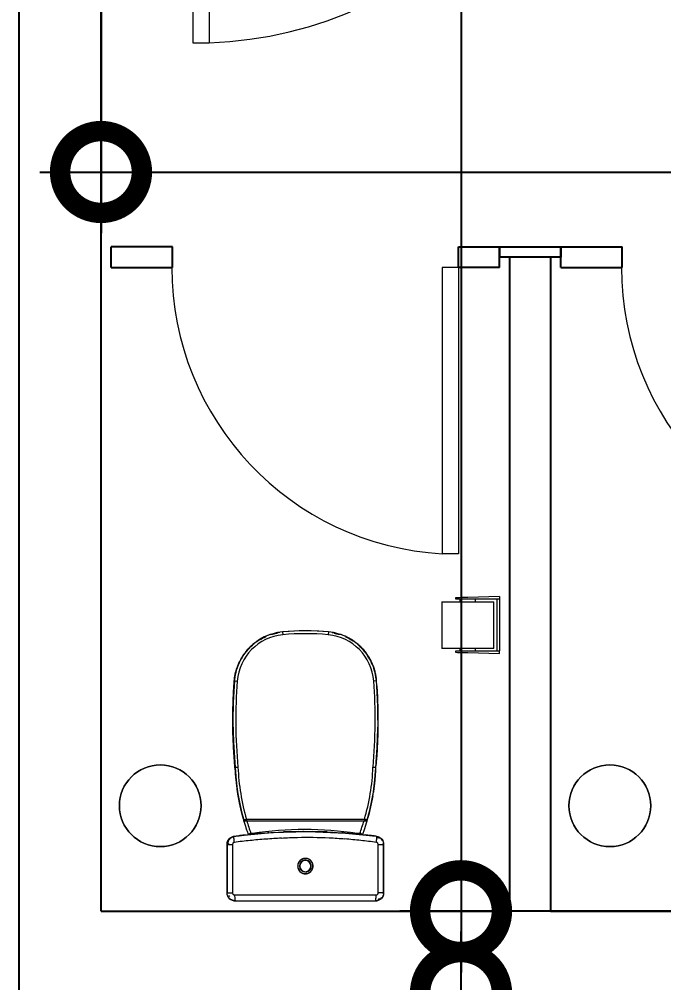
# Model space of a CAD drawing. Header units: metres. Extents: x 15.7 to 112.1, y 4.7 to 71.5.
# Drawn here: x 50.594 to 52.171, y 39.172 to 41.529 of the extents above; entities that cross this region are included whole.
import ezdxf

# ---------------------------------------------------------------- set-up
doc = ezdxf.new("R2010")
doc.units = ezdxf.units.M
doc.layers.get('0').update_dxf_attribs({"color": 3})
doc.layers.add('00', color=252, linetype='Continuous')
for name, color, linetype, lineweight in [('A-DIM', 7, 'Continuous', 5), ('A-DOOR', 5, 'Continuous', 5), ('A-EQPM', 6, 'Continuous', 9), ('G-IMPT', 1, 'Continuous', 5)]:
    doc.layers.add(name, color=color, linetype=linetype, lineweight=lineweight)
doc.styles.add('Calibri', font='calibri.ttf', dxfattribs={"height": 0.212639})
doc.dimstyles.new('ECG_Dimn-Detl-100', dxfattribs={"dimscale": 0.3048, "dimtxt": 0.25, "dimasz": 1.312336, "dimexe": 0.492126, "dimexo": 0.0625, "dimgap": 0, "dimtad": 1, "dimdec": 0, "dimlfac": 1000, "dimzin": 0, "dimdsep": 46, "dimtxsty": 'Calibri', "dimblk1": 'DOTSMALL', "dimblk2": 'DOTSMALL', "dimsah": 1, "dimcen": 0.09, "dimdle": 0.492126, "dimazin": 0, "dimtfac": 1, "dimtdec": 4, "dimtix": 1, "dimtmove": 0, "dimatfit": 3, "dimfxl": 0.492126, "dimfxlon": 1, "dimtvp": 1, "dimtolj": 1, "dimtzin": 0, "dimarcsym": 2})

# ---------------------------------------------------------------- blocks, each defined once
blk = doc.blocks.new('Single-Flush-Partition - 700 _ 2200-2763523-GROUND FLOOR PLAN')
at = {"layer": 'A-DOOR'}
for p, q in [((0.31, -0.025), (0.31, -0.7256)), ((0.35, -0.025), (0.31, -0.025)), ((0.35, -0.025), (0.35, -0.7256)), ((0.35, -0.7256), (0.31, -0.7256))]:
    blk.add_line(p, q, dxfattribs=at)
blk.add_arc((0.35, -0.025), 0.7017, 180, 266.7321, dxfattribs=at)
blk = doc.blocks.new('Single-Flush-Partition - 1000_ 2201-2763524-GROUND FLOOR PLAN')
at = {"layer": 'A-DOOR'}
for p, q in [((0.46, 0.025), (0.46, 1.0259)), ((0.5, 1.0259), (0.46, 1.0259)), ((0.5, 0.025), (0.5, 1.0259)), ((0.5, 0.025), (0.46, 0.025))]:
    blk.add_line(p, q, dxfattribs=at)
blk.add_arc((0.5, 0.025), 1.0017, 92.2886, 180, dxfattribs=at)
blk = doc.blocks.new('ECG_Commercial_Toilet_Maid_driver-P Trap_01 - 211109_092700_dwg_dwg_211109-V15-GROUND FLOOR PLAN')
at = {"layer": 'G-IMPT'}
for p, q in [((-0.4183, 0.1761), (-0.44, 0.1748)), ((-0.3575, 0.1776), (-0.3669, 0.1775)), ((-0.3006, 0.1763), (-0.3323, 0.1771)), ((-0.1831, 0.1666), (-0.1816, 0.1664)), ((-0.0804, 0.1337), (-0.0784, 0.133)), ((-0.0786, 0.1331), (-0.0803, 0.1331)), ((-0.0853, -0.0043), (-0.0853, -0.0059)), ((-0.0784, -0.133), (-0.0804, -0.1337)), ((-0.0786, -0.1331), (-0.0803, -0.1331)), ((-0.4226, -0.1759), (-0.3977, -0.1769)), ((-0.3514, -0.1776), (-0.3203, -0.177)), ((-0.2674, -0.1743), (-0.2411, -0.1722))]:
    blk.add_line(p, q, dxfattribs=at)
at = {"layer": 'G-IMPT', "flags": 128}
for points in [[(-0.2349, 0.1719), (-0.2217, 0.171), (-0.2025, 0.1692), (-0.1833, 0.1666)], [(-0.5263, 0.1443), (-0.5299, 0.1412), (-0.5337, 0.1376), (-0.5374, 0.1339), (-0.5409, 0.1301)], [(-0.4998, 0.1614), (-0.5044, 0.159), (-0.5089, 0.1565), (-0.5134, 0.1538), (-0.5154, 0.1524)], [(-0.1723, 0.1649), (-0.1642, 0.1634), (-0.1453, 0.1595), (-0.1265, 0.1549), (-0.1172, 0.1524)], [(-0.1138, 0.1514), (-0.1078, 0.1497), (-0.0894, 0.1437), (-0.0776, 0.1396)], [(-0.0803, 0.1331), (-0.0803, 0.1297), (-0.0803, 0.1263)], [(-0.5719, -0.0627), (-0.5713, -0.0668), (-0.5703, -0.0719), (-0.5691, -0.077), (-0.5676, -0.082), (-0.5664, -0.0859)], [(-0.5622, -0.0966), (-0.5601, -0.1013), (-0.5577, -0.1059), (-0.5551, -0.1105), (-0.5524, -0.1149), (-0.5495, -0.1192), (-0.5493, -0.1195)], [(-0.0803, -0.1294), (-0.0803, -0.1312), (-0.0803, -0.1331)]]:
    blk.add_lwpolyline(points, dxfattribs=at)
at = {"layer": 'G-IMPT'}
for centre, radius, start, end in [((-0.263, -0.3639), 0.5295, 69.8168, 73.379), ((0.7318, -0.0015), 0.8221, 171.054, 188.946), ((-0.263, 0.3639), 0.5295, 286.6212, 290.1832)]:
    blk.add_arc(centre, radius, start, end, dxfattribs=at)
for points, knots in [([(-0.4808, 0.1688), (-0.4783, 0.1695), (-0.4718, 0.1713), (-0.4653, 0.1723), (-0.4613, 0.1728)], [-0.1550415, -0.1550415, -0.1550415, -0.1550415, -0.1111111, -0.0452824, -0.0452824, -0.0452824, -0.0452824]), ([(-0.4418, 0.1747), (-0.4378, 0.175), (-0.4259, 0.1758), (-0.406, 0.1767), (-0.3825, 0.1774), (-0.3662, 0.1776), (-0.3578, 0.1776), (-0.3572, 0.1776)], [-0.9464093, -0.9464093, -0.9464093, -0.9464093, -0.8888889, -0.7777778, -0.6666667, -0.5555556, -0.5477804, -0.5477804, -0.5477804, -0.5477804]), ([(-0.3385, 0.1774), (-0.3374, 0.1774), (-0.3285, 0.1773), (-0.3117, 0.1768), (-0.2881, 0.1757), (-0.2676, 0.1744), (-0.2551, 0.1734), (-0.2503, 0.173)], [-0.4598098, -0.4598098, -0.4598098, -0.4598098, -0.4444444, -0.3333333, -0.2222222, -0.1111111, -0.0437293, -0.0437293, -0.0437293, -0.0437293]), ([(-0.5134, 0.1537), (-0.5124, 0.1544), (-0.5064, 0.1581), (-0.5, 0.1613), (-0.4946, 0.1637)], [-0.3528816, -0.3528816, -0.3528816, -0.3528816, -0.3333333, -0.2354946, -0.2354946, -0.2354946, -0.2354946]), ([(-0.0798, 0.1365), (-0.0801, 0.1362), (-0.0804, 0.1356), (-0.0806, 0.1347), (-0.0805, 0.1341), (-0.0805, 0.1339)], [0.75, 0.75, 0.75, 0.75, 0.875, 0.9375, 1, 1, 1, 1]), ([(-0.078, 0.1376), (-0.0782, 0.1375), (-0.0789, 0.1373), (-0.0795, 0.1369), (-0.0798, 0.1365)], [0.5644299, 0.5644299, 0.5644299, 0.5644299, 0.625, 0.75, 0.75, 0.75, 0.75]), ([(-0.5575, 0.1063), (-0.5562, 0.1087), (-0.5543, 0.1119), (-0.5523, 0.1151), (-0.5517, 0.1159)], [-0.71214902, -0.71214902, -0.71214902, -0.71214902, -0.66666667, -0.65063088, -0.65063088, -0.65063088, -0.65063088]), ([(-0.5706, 0.0702), (-0.5702, 0.0723), (-0.5694, 0.0757), (-0.5685, 0.0791), (-0.5681, 0.0804)], [-0.92350914, -0.92350914, -0.92350914, -0.92350914, -0.88888889, -0.86576975, -0.86576975, -0.86576975, -0.86576975]), ([(-0.5676, -0.0821), (-0.5682, -0.0802), (-0.5696, -0.0755), (-0.5704, -0.0706), (-0.5709, -0.0677)], [-0.14372398, -0.14372398, -0.14372398, -0.14372398, -0.11111111, -0.06227402, -0.06227402, -0.06227402, -0.06227402]), ([(-0.5493, -0.1195), (-0.5507, -0.1175), (-0.5556, -0.1102), (-0.5596, -0.1023), (-0.5623, -0.0964)], [-0.373281, -0.373281, -0.373281, -0.373281, -0.3333333, -0.227652, -0.227652, -0.227652, -0.227652]), ([(-0.524, -0.1461), (-0.525, -0.1454), (-0.5312, -0.1403), (-0.5379, -0.1337), (-0.5432, -0.1274), (-0.5441, -0.1263)], [-0.5754732, -0.5754732, -0.5754732, -0.5754732, -0.5555556, -0.4444444, -0.4201761, -0.4201761, -0.4201761, -0.4201761]), ([(-0.1831, -0.1666), (-0.1768, -0.1657), (-0.1641, -0.1635), (-0.1452, -0.1596), (-0.1264, -0.1551), (-0.1078, -0.1498), (-0.0915, -0.1446), (-0.0816, -0.141), (-0.0777, -0.1395)], [0.3343524, 0.3343524, 0.3343524, 0.3343524, 0.4444444, 0.5555556, 0.6666667, 0.7777778, 0.8888889, 0.9605895, 0.9605895, 0.9605895, 0.9605895]), ([(-0.0805, -0.1339), (-0.0805, -0.1341), (-0.0806, -0.1347), (-0.0804, -0.1356), (-0.0801, -0.1362), (-0.0798, -0.1365)], [0, 0, 0, 0, 0.0625, 0.125, 0.25, 0.25, 0.25, 0.25]), ([(-0.0798, -0.1365), (-0.0794, -0.1369), (-0.0789, -0.1373), (-0.0782, -0.1375), (-0.078, -0.1376)], [0.25, 0.25, 0.25, 0.25, 0.375, 0.4356025, 0.4356025, 0.4356025, 0.4356025]), ([(-0.4902, -0.1655), (-0.4909, -0.1652), (-0.4979, -0.1625), (-0.5072, -0.1578), (-0.5152, -0.1526), (-0.5175, -0.151)], [-0.7902983, -0.7902983, -0.7902983, -0.7902983, -0.7777778, -0.6666667, -0.6200914, -0.6200914, -0.6200914, -0.6200914])]:
    blk.add_open_spline(points, degree=3, knots=knots, dxfattribs=at)
for points in [[(-0.5413, 0.1297), (-0.5368, 0.1348), (-0.532, 0.1395), (-0.5269, 0.1438)], [(-0.0787, 0.1339), (-0.079, 0.1339), (-0.0796, 0.1339), (-0.0802, 0.1339), (-0.0805, 0.1339)], [(-0.0805, 0.1339), (-0.0804, 0.1338), (-0.0804, 0.1335), (-0.0803, 0.1332), (-0.0803, 0.1331)], [(-0.0789, 0.128), (-0.0794, 0.1282), (-0.0798, 0.1284), (-0.0803, 0.1286)], [(-0.0803, 0.1263), (-0.0799, 0.1263), (-0.0795, 0.1263), (-0.0792, 0.1262)], [(-0.0803, -0.1331), (-0.0803, -0.1332), (-0.0804, -0.1335), (-0.0804, -0.1338), (-0.0805, -0.1339)], [(-0.0805, -0.1339), (-0.0802, -0.1339), (-0.0796, -0.1339), (-0.079, -0.1339), (-0.0787, -0.1339)], [(-0.0803, -0.1294), (-0.08, -0.1294), (-0.0793, -0.1293), (-0.0787, -0.1293), (-0.0784, -0.1292)], [(-0.4531, -0.1739), (-0.4643, -0.1731), (-0.4754, -0.1707), (-0.4861, -0.167)], [(-0.2411, -0.1722), (-0.2489, -0.1729), (-0.2646, -0.1742), (-0.2881, -0.1757), (-0.3117, -0.1768), (-0.3353, -0.1775), (-0.3589, -0.1777), (-0.3825, -0.1774), (-0.406, -0.1767), (-0.4297, -0.1756), (-0.4453, -0.1745), (-0.4531, -0.1739)], [(-0.2411, -0.1722), (-0.2346, -0.1719), (-0.2217, -0.1711), (-0.2025, -0.1693), (-0.1897, -0.1676), (-0.1833, -0.1666)]]:
    blk.add_open_spline(points, degree=3, dxfattribs=at)
blk = doc.blocks.new('ECG_Commercial_Toilet_Maid_driver-P Trap_01 - 211109_092700_dwg_dwg_Deckel_unten_211101-V16-GROUND FLOOR PLAN')
at = {"layer": 'G-IMPT'}
for p, q in [((-0.127, 0.1545), (-0.1269, 0.155)), ((-0.1249, 0.1542), (-0.1269, 0.155)), ((-0.1269, -0.155), (-0.127, -0.1545)), ((-0.1269, -0.155), (-0.125, -0.1533))]:
    blk.add_line(p, q, dxfattribs=at)
at = {"layer": 'G-IMPT', "flags": 128}
for points in [[(-0.458, 0.1735), (-0.4583, 0.1734), (-0.4635, 0.1727), (-0.4686, 0.1718), (-0.4737, 0.1707), (-0.4787, 0.1694), (-0.4837, 0.1679)], [(-0.3647, 0.1773), (-0.3912, 0.1771), (-0.4413, 0.1748), (-0.4432, 0.1746)], [(-0.2547, 0.1731), (-0.291, 0.1758), (-0.3373, 0.1773)], [(-0.1831, 0.1665), (-0.19, 0.1676), (-0.2113, 0.1701), (-0.2327, 0.1717), (-0.2361, 0.1719)], [(-0.5264, 0.1441), (-0.5286, 0.1424), (-0.5324, 0.1389), (-0.5361, 0.1352), (-0.5397, 0.1314), (-0.5416, 0.1293)], [(-0.4942, 0.1639), (-0.4982, 0.1621), (-0.5028, 0.1598), (-0.5074, 0.1574), (-0.5119, 0.1547), (-0.5156, 0.1523)], [(-0.1269, 0.155), (-0.1477, 0.1601), (-0.1688, 0.1643), (-0.1727, 0.1649)], [(-0.5512, 0.1166), (-0.5523, 0.1149), (-0.5551, 0.1105), (-0.5576, 0.106), (-0.56, 0.1014), (-0.5609, 0.0994)], [(-0.567, 0.084), (-0.5676, 0.082), (-0.569, 0.077), (-0.5702, 0.072), (-0.5712, 0.0669), (-0.5715, 0.0655)], [(-0.5719, -0.0627), (-0.5713, -0.0668), (-0.5703, -0.0719), (-0.5691, -0.077), (-0.5676, -0.082), (-0.5664, -0.0859)], [(-0.5622, -0.0966), (-0.5601, -0.1013), (-0.5577, -0.1059), (-0.5551, -0.1105), (-0.5524, -0.1149), (-0.5495, -0.1192)], [(-0.5447, -0.1255), (-0.5432, -0.1274), (-0.5398, -0.1314), (-0.5362, -0.1352), (-0.5325, -0.1388), (-0.5286, -0.1423), (-0.5247, -0.1456), (-0.5226, -0.1472)], [(-0.52, -0.1492), (-0.5163, -0.1518), (-0.5119, -0.1547), (-0.5075, -0.1573), (-0.5029, -0.1598), (-0.4982, -0.1621), (-0.4935, -0.1642), (-0.4886, -0.1661), (-0.4837, -0.1678), (-0.4788, -0.1694), (-0.4737, -0.1707), (-0.4687, -0.1718), (-0.4635, -0.1727), (-0.4584, -0.1734), (-0.4532, -0.1739), (-0.4531, -0.1739)], [(-0.2411, -0.1722), (-0.2196, -0.1708), (-0.1983, -0.1687), (-0.177, -0.1657), (-0.1559, -0.1618), (-0.135, -0.1571), (-0.1269, -0.155)], [(-0.4531, -0.1739), (-0.4031, -0.1768), (-0.353, -0.1776), (-0.3029, -0.1764), (-0.2529, -0.1732), (-0.2411, -0.1722)]]:
    blk.add_lwpolyline(points, dxfattribs=at)
at = {"layer": 'G-IMPT'}
for centre, radius, start, end in [((-0.263, -0.3639), 0.5365, 81.438, 83.4677), ((-0.263, -0.3639), 0.5365, 75.3041, 78.0597), ((-0.1287, 0.1483), 0.007, 60.9879, 75.3041), ((-0.1287, 0.1483), 0.007, 60.9879, 75.3041), ((-0.263, 0.3639), 0.5365, 272.3428, 284.6959), ((-0.1287, -0.1483), 0.007, 284.6959, 315.0019), ((-0.1287, -0.1483), 0.007, 284.6959, 315.0019), ((-0.4432, -0.0443), 0.13, 249.5754, 265.6258), ((-0.3576, 1.0752), 1.2528, 265.6258, 275.3365)]:
    blk.add_arc(centre, radius, start, end, dxfattribs=at)
blk = doc.blocks.new('ECG_Commercial_Toilet_Maid_driver-P Trap_01 - 211109_092700_dwg_dwg_Deckel_oben_211101-V17-GROUND FLOOR PLAN')
at = {"layer": 'G-IMPT'}
for p, q in [((-0.4531, 0.1739), (-0.4526, 0.167)), ((-0.1262, 0.1549), (-0.1264, 0.1542)), ((-0.1163, 0.1519), (-0.1162, 0.1521)), ((-0.1138, 0.1442), (-0.1108, 0.1442)), ((-0.1138, 0.1442), (-0.1138, -0.1442)), ((-0.1108, 0.1483), (-0.1136, 0.1483)), ((-0.1108, 0.1483), (-0.1108, 0.1442)), ((-0.1108, -0.1442), (-0.1108, 0.1442)), ((-0.1108, -0.1442), (-0.1108, 0.1442)), ((-0.5726, 0.0565), (-0.5657, 0.0558)), ((-0.5726, -0.0565), (-0.5657, -0.0558)), ((-0.1264, -0.1542), (-0.1262, -0.1549)), ((-0.1162, -0.1521), (-0.1163, -0.1519)), ((-0.1138, -0.1442), (-0.1108, -0.1442)), ((-0.1136, -0.1483), (-0.1108, -0.1483)), ((-0.1108, -0.1442), (-0.1108, -0.1483)), ((-0.4531, -0.1739), (-0.4526, -0.167))]:
    blk.add_line(p, q, dxfattribs=at)
at = {"layer": 'G-IMPT', "flags": 128}
for points in [[(-0.4531, 0.1739), (-0.4583, 0.1734), (-0.4635, 0.1727), (-0.4686, 0.1718), (-0.4737, 0.1707), (-0.4787, 0.1694), (-0.4837, 0.1679), (-0.4886, 0.1661), (-0.4934, 0.1642), (-0.4982, 0.1621), (-0.5028, 0.1598), (-0.5074, 0.1574), (-0.5119, 0.1547), (-0.5162, 0.1519), (-0.5205, 0.1489), (-0.5246, 0.1457), (-0.5286, 0.1424), (-0.5324, 0.1389), (-0.5361, 0.1352), (-0.5397, 0.1314), (-0.5431, 0.1275), (-0.5464, 0.1234), (-0.5494, 0.1193), (-0.5523, 0.1149), (-0.5551, 0.1105), (-0.5576, 0.106), (-0.56, 0.1014), (-0.5622, 0.0967), (-0.5642, 0.0919), (-0.566, 0.087), (-0.5676, 0.082), (-0.569, 0.077), (-0.5702, 0.072), (-0.5712, 0.0669), (-0.572, 0.0617), (-0.5726, 0.0566), (-0.5726, 0.0565)], [(-0.2411, 0.1722), (-0.291, 0.1758), (-0.3411, 0.1775), (-0.3912, 0.1771), (-0.4413, 0.1748), (-0.4531, 0.1739)], [(-0.113, 0.1512), (-0.1337, 0.1568), (-0.1546, 0.1615), (-0.1757, 0.1655), (-0.197, 0.1685), (-0.2183, 0.1707), (-0.2397, 0.1721), (-0.2411, 0.1722)], [(-0.5726, 0.0565), (-0.5744, 0.0324), (-0.5752, 0.0083), (-0.5751, -0.0158), (-0.574, -0.0399), (-0.5726, -0.0565)], [(-0.5726, -0.0565), (-0.5721, -0.0617), (-0.5713, -0.0668), (-0.5703, -0.0719), (-0.5691, -0.077), (-0.5676, -0.082), (-0.566, -0.0869), (-0.5642, -0.0918), (-0.5622, -0.0966), (-0.5601, -0.1013), (-0.5577, -0.1059), (-0.5551, -0.1105), (-0.5524, -0.1149), (-0.5495, -0.1192), (-0.5464, -0.1234), (-0.5432, -0.1274), (-0.5398, -0.1314), (-0.5362, -0.1352), (-0.5325, -0.1388), (-0.5286, -0.1423), (-0.5247, -0.1456), (-0.5205, -0.1488), (-0.5163, -0.1518), (-0.5119, -0.1547), (-0.5075, -0.1573), (-0.5029, -0.1598), (-0.4982, -0.1621), (-0.4935, -0.1642), (-0.4886, -0.1661), (-0.4837, -0.1678), (-0.4788, -0.1694), (-0.4737, -0.1707), (-0.4687, -0.1718), (-0.4635, -0.1727), (-0.4584, -0.1734), (-0.4532, -0.1739), (-0.4531, -0.1739)], [(-0.2411, -0.1722), (-0.2196, -0.1708), (-0.1983, -0.1687), (-0.177, -0.1657), (-0.1559, -0.1618), (-0.135, -0.1571), (-0.1143, -0.1516), (-0.113, -0.1512)], [(-0.4531, -0.1739), (-0.4031, -0.1768), (-0.353, -0.1776), (-0.3029, -0.1764), (-0.2529, -0.1732), (-0.2411, -0.1722)]]:
    blk.add_lwpolyline(points, dxfattribs=at)
at = {"layer": 'G-IMPT'}
for centre, radius, start, end in [((-0.4432, 0.0443), 0.13, 94.3742, 174.6261), ((-0.4432, 0.0443), 0.123, 94.3742, 174.6261), ((-0.3576, -1.0752), 1.2528, 84.6635, 94.3742), ((-0.3576, -1.0752), 1.2458, 84.6551, 94.3742), ((-0.263, -0.3639), 0.5295, 73.6374, 87.677), ((-0.263, -0.3639), 0.5365, 73.7635, 87.6572), ((-0.263, -0.3639), 0.5365, 81.0541, 87.6572), ((-0.263, -0.3639), 0.5365, 75.2338, 78.8854), ((-0.117, 0.1492), 0.003, 74.1204, 97.6492), ((-0.263, -0.3639), 0.5365, 73.8325, 74.1204), ((-0.1138, 0.1483), 0.003, 0, 73.7635), ((-0.1138, 0.1483), 0.003, 0, 73.7635), ((0.0278, 0), 0.6031, 174.6261, 185.3739), ((0.0278, 0), 0.5961, 174.6261, 185.3739), ((-0.4432, -0.0443), 0.13, 185.3739, 265.6258), ((-0.4432, -0.0443), 0.123, 185.3739, 265.6258), ((-0.263, 0.3639), 0.5295, 272.323, 286.3626), ((-0.263, 0.3639), 0.5365, 272.3428, 286.2365), ((-0.263, 0.3639), 0.5365, 281.1146, 284.7662), ((-0.117, -0.1492), 0.003, 262.3508, 285.8796), ((-0.263, 0.3639), 0.5365, 285.8796, 286.1675), ((-0.1138, -0.1483), 0.003, 286.2365, 0), ((-0.1138, -0.1483), 0.003, 286.2365, 0), ((-0.3576, 1.0752), 1.2528, 265.6258, 275.3365), ((-0.3576, 1.0752), 1.2458, 265.6258, 275.3449), ((-0.263, 0.3639), 0.5365, 272.3428, 278.9459)]:
    blk.add_arc(centre, radius, start, end, dxfattribs=at)
for points in [[(-0.2411, 0.1722), (-0.2411, 0.1721), (-0.2411, 0.1718), (-0.2412, 0.1702), (-0.2413, 0.1679), (-0.2415, 0.1661), (-0.2415, 0.1652)], [(-0.1138, -0.1442), (-0.1138, -0.1446), (-0.1137, -0.145), (-0.1137, -0.1454)], [(-0.2415, -0.1652), (-0.2415, -0.1661), (-0.2413, -0.1679), (-0.2412, -0.1702), (-0.2411, -0.1718), (-0.2411, -0.1721), (-0.2411, -0.1722)]]:
    blk.add_open_spline(points, degree=3, dxfattribs=at)
for points, knots in [([(-0.1162, 0.1521), (-0.1162, 0.1521), (-0.1169, 0.1523), (-0.1202, 0.1533), (-0.1239, 0.1543), (-0.1262, 0.1549)], [-1, -1, -1, -1, -0.722222, -0.444444, 0, 0, 0, 0]), ([(-0.113, 0.1512), (-0.113, 0.1512), (-0.113, 0.1509), (-0.1132, 0.1495), (-0.1135, 0.1472), (-0.1137, 0.1452), (-0.1138, 0.1442)], [0, 0, 0, 0, 0.222222, 0.444444, 0.722222, 1, 1, 1, 1]), ([(-0.1108, 0.1442), (-0.1108, 0.1446), (-0.1108, 0.1456), (-0.1108, 0.147), (-0.1108, 0.148), (-0.1108, 0.1483), (-0.1108, 0.1483)], [0, 0, 0, 0, 0.222222, 0.444444, 0.722222, 1, 1, 1, 1]), ([(-0.1162, -0.1521), (-0.1162, -0.1521), (-0.1166, -0.1522), (-0.1186, -0.1528), (-0.1219, -0.1537), (-0.1248, -0.1545), (-0.1262, -0.1549)], [0, 0, 0, 0, 0.222222, 0.444444, 0.722222, 1, 1, 1, 1]), ([(-0.1137, -0.1454), (-0.1136, -0.1458), (-0.1135, -0.147), (-0.1133, -0.1488), (-0.1131, -0.1502), (-0.113, -0.151), (-0.113, -0.1512), (-0.113, -0.1512)], [0.1111111, 0.1111111, 0.1111111, 0.1111111, 0.2222222, 0.4444444, 0.6666667, 0.8333333, 1, 1, 1, 1]), ([(-0.1108, -0.1483), (-0.1108, -0.1483), (-0.1108, -0.1481), (-0.1108, -0.1473), (-0.1108, -0.1459), (-0.1108, -0.1447), (-0.1108, -0.1442)], [0, 0, 0, 0, 0.222222, 0.444444, 0.722222, 1, 1, 1, 1])]:
    blk.add_open_spline(points, degree=3, knots=knots, dxfattribs=at)
blk = doc.blocks.new('ECG_Commercial_Toilet_Maid_driver-P Trap_01 - 211109_092700_dwg_dwg_Spühlkasten_211101-V18-GROUND FLOOR PLAN')
at = {"layer": 'G-IMPT'}
for p, q in [((-0.0479, 0.1896), (-0.0479, 0.1886)), ((-0.0478, 0.1894), (-0.0478, 0.1888)), ((0.0707, 0.1915), (-0.0477, 0.1915)), ((-0.0477, 0.1915), (0.0707, 0.1915)), ((-0.0477, 0.187), (-0.0477, 0.1915)), ((-0.0477, 0.1915), (-0.0477, 0.1915)), ((0.0707, 0.1915), (0.0707, 0.1915)), ((0.0707, 0.1915), (0.0707, 0.187)), ((-0.0693, 0.1603), (-0.0684, 0.1673)), ((-0.0606, 0.1853), (-0.059, 0.1866)), ((-0.0477, 0.1851), (-0.0477, 0.187)), ((-0.0477, 0.1829), (-0.0477, 0.1851)), ((-0.0477, 0.1806), (-0.0477, 0.1829)), ((-0.0477, 0.1781), (-0.0477, 0.1806)), ((0.0707, 0.1781), (-0.0477, 0.1781)), ((0.0707, 0.187), (0.0707, 0.1851)), ((0.0707, 0.1851), (0.0707, 0.1829)), ((0.0707, 0.1829), (0.0707, 0.1806)), ((0.0707, 0.1806), (0.0707, 0.1781)), ((0.0757, -0.1731), (0.0757, 0.1731)), ((0.0824, 0.1862), (0.0836, 0.1852)), ((0.0888, 0.1785), (0.0898, 0.1755)), ((0.0902, 0.1742), (0.0905, 0.1718)), ((0.0907, -0.1715), (0.0907, 0.1715)), ((-0.0693, 0.1602), (-0.071, 0.1463)), ((-0.0701, 0.1525), (-0.0693, 0.1602)), ((-0.0755, 0.0994), (-0.0753, 0.1013)), ((-0.076, 0.0922), (-0.0762, 0.0891)), ((-0.0782, 0.0535), (-0.0792, 0.0178)), ((-0.0791, 0.0212), (-0.0791, 0.0224)), ((-0.0792, -0.0178), (-0.0782, -0.0535)), ((-0.0762, -0.0891), (-0.076, -0.0923)), ((-0.071, -0.1463), (-0.0693, -0.1602)), ((-0.0693, -0.1602), (-0.0695, -0.158)), ((-0.0684, -0.1671), (-0.0686, -0.1657)), ((-0.0684, -0.1673), (-0.0684, -0.1671)), ((-0.0666, -0.1769), (-0.0673, -0.1744)), ((-0.0646, -0.1809), (-0.066, -0.1781)), ((-0.0479, -0.19), (-0.0479, -0.188)), ((-0.0478, -0.1882), (-0.0478, -0.1902)), ((-0.0477, -0.1781), (0.0707, -0.1781)), ((-0.0477, -0.1805), (-0.0477, -0.1781)), ((-0.0477, -0.1829), (-0.0477, -0.1805)), ((-0.0477, -0.1851), (-0.0477, -0.1829)), ((-0.0477, -0.187), (-0.0477, -0.1851)), ((-0.0477, -0.1915), (-0.0477, -0.187)), ((0.0707, -0.1886), (0.0707, -0.1781)), ((-0.0477, -0.1915), (0.0707, -0.1915)), ((0.0707, -0.1915), (-0.0477, -0.1915)), ((-0.0477, -0.1915), (-0.0477, -0.1915)), ((0.0707, -0.1915), (0.0707, -0.1886)), ((0.0707, -0.1915), (0.0707, -0.1915))]:
    blk.add_line(p, q, dxfattribs=at)
at = {"layer": 'G-IMPT', "flags": 128}
for points in [[(-0.0675, 0.1742), (-0.0669, 0.177), (-0.066, 0.1796), (-0.0646, 0.1821), (-0.063, 0.1844), (-0.061, 0.1864), (-0.0587, 0.1882), (-0.0563, 0.1896), (-0.0519, 0.191), (-0.0477, 0.1915)], [(-0.0478, 0.1902), (-0.0478, 0.1904), (-0.0478, 0.1906), (-0.0478, 0.1909), (-0.0477, 0.1911)], [(0.0707, 0.1915), (0.0735, 0.1913), (0.0763, 0.1907), (0.0789, 0.1897), (0.0814, 0.1884), (0.0837, 0.1867), (0.0857, 0.1847), (0.0874, 0.1824), (0.0888, 0.18), (0.0903, 0.1757), (0.0907, 0.1715)], [(-0.0675, -0.1742), (-0.0766, -0.0837), (-0.0793, 0.0071), (-0.0756, 0.0979), (-0.0675, 0.1742)], [(-0.0684, 0.1673), (-0.0684, 0.1671), (-0.0686, 0.1657), (-0.0688, 0.1643), (-0.069, 0.1629), (-0.0692, 0.1616), (-0.0693, 0.1602)], [(-0.0677, 0.1726), (-0.0679, 0.1713), (-0.0681, 0.1699), (-0.0683, 0.1685), (-0.0684, 0.1673)], [(-0.0671, 0.1754), (-0.0662, 0.1781), (-0.0648, 0.1806), (-0.0632, 0.1829)], [(0.0907, -0.1715), (0.0907, -0.1053), (0.0907, -0.0388), (0.0907, 0.0276), (0.0907, 0.0941), (0.0907, 0.1604), (0.0907, 0.1715)], [(-0.0727, 0.1302), (-0.0733, 0.1247), (-0.0747, 0.1086)], [(-0.0746, 0.1091), (-0.0744, 0.112), (-0.0735, 0.1209)], [(-0.0765, -0.0844), (-0.0767, -0.0822), (-0.0767, -0.08)], [(-0.0748, -0.1076), (-0.0733, -0.1247), (-0.0727, -0.1302)], [(-0.0686, -0.1657), (-0.0688, -0.1643), (-0.069, -0.1629), (-0.0692, -0.1616), (-0.0693, -0.1602)], [(-0.0677, -0.1726), (-0.0679, -0.1713), (-0.0681, -0.1699), (-0.0683, -0.1685), (-0.0684, -0.1673)], [(-0.0477, -0.1915), (-0.0505, -0.1913), (-0.0533, -0.1907), (-0.0559, -0.1897), (-0.0584, -0.1884), (-0.0607, -0.1867), (-0.0627, -0.1847), (-0.0644, -0.1824), (-0.0665, -0.1784), (-0.0675, -0.1742)], [(-0.0587, -0.1868), (-0.0609, -0.1852), (-0.0623, -0.1838)], [(-0.0479, -0.19), (-0.0507, -0.1898), (-0.0535, -0.1892), (-0.0561, -0.1882)], [(0.0907, -0.1715), (0.0905, -0.1743), (0.0899, -0.1771), (0.0889, -0.1798), (0.0876, -0.1822), (0.0859, -0.1845), (0.0839, -0.1865), (0.0817, -0.1882), (0.0792, -0.1896), (0.0749, -0.1911), (0.0707, -0.1915)], [(0.0905, -0.1728), (0.0899, -0.1756), (0.0889, -0.1782)], [(-0.0478, -0.1902), (-0.0478, -0.1904), (-0.0478, -0.1906), (-0.0478, -0.1909), (-0.0477, -0.1911)]]:
    blk.add_lwpolyline(points, dxfattribs=at)
at = {"layer": 'G-IMPT'}
for centre, major_axis, ratio, start_param, end_param in [((0.0757, 0.1715), (0.015, 0), 0.104518, 0.698132, 1.570796), ((0.0757, 0.1715), (-0.015, 0), 0.104518, 3.141593, 3.839719), ((0.0757, -0.1715), (0.015, 0), 0.101852, 4.712389, 4.886922), ((0.0757, -0.1715), (-0.015, 0), 0.101852, 1.745329, 3.141593)]:
    blk.add_ellipse(centre, major_axis=major_axis, ratio=ratio, start_param=start_param, end_param=end_param, dxfattribs=at)
for points, knots in [([(-0.0675, 0.1742), (-0.0671, 0.1768), (-0.0654, 0.1819), (-0.0603, 0.1876), (-0.0541, 0.1908), (-0.0498, 0.1915), (-0.0477, 0.1915)], [-1, -1, -1, -1, -0.722222, -0.444444, -0.222222, 0, 0, 0, 0]), ([(0.0707, 0.1915), (0.0742, 0.1915), (0.08, 0.1899), (0.0863, 0.1846), (0.0893, 0.1795), (0.0905, 0.175), (0.0907, 0.1727), (0.0907, 0.1715)], [-1, -1, -1, -1, -0.666667, -0.444444, -0.222222, -0.111111, 0, 0, 0, 0]), ([(-0.0675, -0.1742), (-0.0762, -0.1103), (-0.0833, 0.0066), (-0.0745, 0.1231), (-0.0675, 0.1742)], [-1, -1, -1, -1, -0.444444, 0, 0, 0, 0]), ([(-0.0639, 0.1747), (-0.0645, 0.1747), (-0.0655, 0.1747), (-0.0666, 0.1746), (-0.0673, 0.1744), (-0.0675, 0.1743), (-0.0675, 0.1742)], [0.5555556, 0.5555556, 0.5555556, 0.5555556, 0.6666667, 0.7777778, 0.8888889, 0.9998878, 0.9998878, 0.9998878, 0.9998878]), ([(-0.0674, 0.1743), (-0.0673, 0.1749), (-0.0669, 0.1765), (-0.0657, 0.1797), (-0.0641, 0.1819), (-0.0629, 0.1833)], [0.0512305, 0.0512305, 0.0512305, 0.0512305, 0.1111111, 0.2222222, 0.4038066, 0.4038066, 0.4038066, 0.4038066]), ([(-0.0628, 0.1833), (-0.0637, 0.1823), (-0.0657, 0.1796), (-0.0668, 0.1764), (-0.0673, 0.1743)], [0.5863221, 0.5863221, 0.5863221, 0.5863221, 0.7222222, 0.9391237, 0.9391237, 0.9391237, 0.9391237]), ([(-0.0651, 0.1752), (-0.0648, 0.1761), (-0.0643, 0.1775), (-0.0636, 0.1787), (-0.0633, 0.1792)], [0.1111111, 0.1111111, 0.1111111, 0.1111111, 0.2222222, 0.2811373, 0.2811373, 0.2811373, 0.2811373]), ([(-0.0477, 0.1781), (-0.0483, 0.1781), (-0.0497, 0.1778), (-0.0513, 0.1767), (-0.0523, 0.1753), (-0.0526, 0.1743), (-0.0526, 0.1738)], [-1, -1, -1, -1, -0.722222, -0.444444, -0.222222, 0, 0, 0, 0]), ([(0.0757, 0.1731), (0.0757, 0.1738), (0.0754, 0.1753), (0.0741, 0.1769), (0.0725, 0.1779), (0.0713, 0.1781), (0.0707, 0.1781)], [-1, -1, -1, -1, -0.722222, -0.444444, -0.222222, 0, 0, 0, 0]), ([(0.088, 0.1802), (0.0883, 0.1797), (0.0897, 0.177), (0.0903, 0.1741), (0.0906, 0.1717)], [0.6666667, 0.6666667, 0.6666667, 0.6666667, 0.7222222, 0.9538225, 0.9538225, 0.9538225, 0.9538225]), ([(0.09, 0.1753), (0.0898, 0.1758), (0.0894, 0.1772), (0.0888, 0.1785), (0.0884, 0.1793)], [0.1726862, 0.1726862, 0.1726862, 0.1726862, 0.2222222, 0.3099855, 0.3099855, 0.3099855, 0.3099855]), ([(0.0906, 0.1717), (0.0906, 0.1723), (0.0904, 0.1733), (0.0902, 0.1744), (0.0901, 0.1748)], [0.0548654, 0.0548654, 0.0548654, 0.0548654, 0.1111111, 0.1553711, 0.1553711, 0.1553711, 0.1553711]), ([(-0.0477, -0.1915), (-0.0509, -0.1915), (-0.0562, -0.1902), (-0.0622, -0.1857), (-0.0653, -0.1813), (-0.0669, -0.1774), (-0.0674, -0.1753), (-0.0675, -0.1742)], [-1, -1, -1, -1, -0.666667, -0.444444, -0.222222, -0.111111, 0, 0, 0, 0]), ([(-0.0577, -0.1743), (-0.0585, -0.1744), (-0.06, -0.1745), (-0.0622, -0.1747), (-0.064, -0.1747), (-0.0655, -0.1747), (-0.0666, -0.1746), (-0.0673, -0.1745), (-0.0675, -0.1743), (-0.0675, -0.1742)], [0.2222222, 0.2222222, 0.2222222, 0.2222222, 0.3333333, 0.4444444, 0.5555556, 0.6666667, 0.7777778, 0.8888889, 0.9998876, 0.9998876, 0.9998876, 0.9998876]), ([(-0.0674, -0.1744), (-0.0673, -0.1748), (-0.067, -0.1759), (-0.0667, -0.1769), (-0.0665, -0.1774)], [0.0614445, 0.0614445, 0.0614445, 0.0614445, 0.1111111, 0.1711353, 0.1711353, 0.1711353, 0.1711353]), ([(-0.0642, -0.1817), (-0.0645, -0.1813), (-0.066, -0.179), (-0.0668, -0.1764), (-0.0673, -0.1743)], [0.6666667, 0.6666667, 0.6666667, 0.6666667, 0.7222222, 0.9481729, 0.9481729, 0.9481729, 0.9481729]), ([(-0.0478, -0.1902), (-0.05, -0.1902), (-0.053, -0.1897), (-0.0559, -0.1886), (-0.0567, -0.1882)], [0, 0, 0, 0, 0.2222222, 0.3188139, 0.3188139, 0.3188139, 0.3188139]), ([(-0.0526, -0.1737), (-0.0525, -0.1744), (-0.0521, -0.1757), (-0.0508, -0.1771), (-0.0493, -0.1779), (-0.0482, -0.1781), (-0.0477, -0.1781)], [-1, -1, -1, -1, -0.722222, -0.444444, -0.222222, 0, 0, 0, 0]), ([(0.0907, -0.1715), (0.0907, -0.1744), (0.0894, -0.1802), (0.0843, -0.1868), (0.0777, -0.1907), (0.073, -0.1915), (0.0707, -0.1915)], [-1, -1, -1, -1, -0.722222, -0.444444, -0.222222, 0, 0, 0, 0]), ([(0.0707, -0.1781), (0.0714, -0.1781), (0.0729, -0.1778), (0.0746, -0.1765), (0.0755, -0.1748), (0.0757, -0.1736), (0.0757, -0.1731)], [-1, -1, -1, -1, -0.722222, -0.444444, -0.222222, 0, 0, 0, 0]), ([(0.0907, -0.1717), (0.0906, -0.1724), (0.0904, -0.1742), (0.0896, -0.1771), (0.0886, -0.1792), (0.088, -0.1802)], [0.0467052, 0.0467052, 0.0467052, 0.0467052, 0.1111111, 0.2222222, 0.3333333, 0.3333333, 0.3333333, 0.3333333]), ([(0.0884, -0.1793), (0.0886, -0.179), (0.0892, -0.1777), (0.0895, -0.1764), (0.0897, -0.1753)], [0.6917979, 0.6917979, 0.6917979, 0.6917979, 0.7222222, 0.8264398, 0.8264398, 0.8264398, 0.8264398])]:
    blk.add_open_spline(points, degree=3, knots=knots, dxfattribs=at)
for points in [[(-0.0502, 0.1901), (-0.0494, 0.1902), (-0.0486, 0.1902), (-0.0478, 0.1902)], [(0.0707, 0.1902), (0.0714, 0.1902), (0.0722, 0.1902), (0.0729, 0.1901)], [(-0.0634, 0.1793), (-0.0641, 0.1781), (-0.0645, 0.1768), (-0.0649, 0.1754)], [(-0.0621, 0.1747), (-0.0628, 0.1747), (-0.0634, 0.1747), (-0.0639, 0.1747)], [(-0.06, 0.1745), (-0.0608, 0.1746), (-0.0615, 0.1746), (-0.0621, 0.1747)], [(-0.0577, 0.1743), (-0.0585, 0.1744), (-0.0593, 0.1745), (-0.06, 0.1745)], [(-0.0598, 0.1863), (-0.0591, 0.1868), (-0.0585, 0.1872), (-0.0578, 0.1876)], [(-0.0581, 0.1872), (-0.0587, 0.1868), (-0.0592, 0.1864), (-0.0598, 0.186)], [(-0.0552, 0.1741), (-0.056, 0.1742), (-0.0569, 0.1743), (-0.0577, 0.1743)], [(-0.0526, 0.1738), (-0.0544, 0.161), (-0.0559, 0.1482), (-0.0572, 0.1354)], [(-0.0526, 0.1738), (-0.0535, 0.1739), (-0.0544, 0.174), (-0.0552, 0.1741)], [(0.0836, 0.1853), (0.0831, 0.1856), (0.0827, 0.186), (0.0823, 0.1863)], [(0.0863, 0.1792), (0.0858, 0.1801), (0.0852, 0.181), (0.0845, 0.1818)], [(0.0845, 0.1815), (0.0852, 0.1807), (0.0858, 0.1799), (0.0864, 0.179)], [(-0.0693, 0.1603), (-0.0693, 0.1602), (-0.0693, 0.1602), (-0.0693, 0.1602)], [(-0.0572, 0.1354), (-0.0586, 0.1226), (-0.0599, 0.1097), (-0.0611, 0.0968)], [(-0.0607, 0.0969), (-0.0616, 0.084), (-0.0626, 0.0711), (-0.0633, 0.0582)], [(-0.063, 0.0582), (-0.0641, 0.0324), (-0.065, 0.0064), (-0.0641, -0.0194)], [(-0.0641, -0.0194), (-0.064, -0.0323), (-0.0633, -0.0452), (-0.0624, -0.058)], [(-0.063, -0.0581), (-0.0624, -0.0711), (-0.0614, -0.0839), (-0.0602, -0.0967)], [(-0.0723, -0.1346), (-0.0736, -0.1219), (-0.0747, -0.1091), (-0.0757, -0.0962)], [(-0.0607, -0.0968), (-0.0597, -0.1097), (-0.0584, -0.1225), (-0.0569, -0.1353)], [(-0.0572, -0.1354), (-0.0559, -0.1482), (-0.0544, -0.161), (-0.0526, -0.1737)], [(-0.0693, -0.1602), (-0.0693, -0.1602), (-0.0693, -0.1602), (-0.0693, -0.1603)], [(-0.0659, -0.1787), (-0.0654, -0.1797), (-0.0648, -0.1806), (-0.0642, -0.1814)], [(-0.0598, -0.1863), (-0.0606, -0.1856), (-0.0615, -0.185), (-0.0623, -0.1842)], [(-0.0622, -0.1839), (-0.0611, -0.185), (-0.0599, -0.1862), (-0.0586, -0.187)], [(-0.0552, -0.1741), (-0.056, -0.1742), (-0.0569, -0.1742), (-0.0577, -0.1743)], [(-0.0566, -0.188), (-0.0539, -0.1893), (-0.0509, -0.19), (-0.0479, -0.19)], [(-0.0526, -0.1737), (-0.0535, -0.1738), (-0.0543, -0.174), (-0.0552, -0.1741)], [(-0.0502, -0.1881), (-0.0494, -0.1882), (-0.0486, -0.1882), (-0.0478, -0.1882)], [(-0.0479, -0.188), (-0.0485, -0.188), (-0.0491, -0.188), (-0.0497, -0.1879)], [(0.0769, -0.1871), (0.0778, -0.1868), (0.0788, -0.1863), (0.0797, -0.1858)], [(0.0901, -0.1748), (0.0904, -0.1738), (0.0905, -0.1728), (0.0906, -0.1717)], [(0.0728, -0.1901), (0.0721, -0.1902), (0.0714, -0.1902), (0.0707, -0.1902)]]:
    blk.add_open_spline(points, degree=3, dxfattribs=at)
blk = doc.blocks.new('ECG_Commercial_Toilet_Maid_driver-P Trap_01 - 211109_092700_dwg_dwg_Spülkastenstopfen-2077764-GROUND FLOOR PLAN')
at = {"layer": 'G-IMPT', "flags": 128}
for points in [[(0.0189, 0), (0.0188, 0.0008), (0.0188, 0.0015), (0.0187, 0.0023), (0.0186, 0.003), (0.0185, 0.0037), (0.0183, 0.0045), (0.0181, 0.0052), (0.0179, 0.0059), (0.0176, 0.0066), (0.0174, 0.0073), (0.0171, 0.008), (0.0167, 0.0087), (0.0164, 0.0094), (0.016, 0.01), (0.0156, 0.0106), (0.0151, 0.0113), (0.0147, 0.0119), (0.0142, 0.0124), (0.0137, 0.013), (0.0131, 0.0135), (0.0126, 0.014), (0.012, 0.0145), (0.0114, 0.015), (0.0108, 0.0154), (0.0102, 0.0159), (0.0095, 0.0163), (0.0089, 0.0166), (0.0082, 0.017), (0.0075, 0.0173), (0.0068, 0.0176), (0.0061, 0.0178), (0.0054, 0.0181), (0.0047, 0.0183), (0.0039, 0.0184), (0.0032, 0.0186), (0.0025, 0.0187), (0.0017, 0.0188), (0.001, 0.0188), (0.0002, 0.0189), (-0.0006, 0.0188), (-0.0013, 0.0188), (-0.0021, 0.0187), (-0.0028, 0.0186), (-0.0035, 0.0185), (-0.0043, 0.0184), (-0.005, 0.0182), (-0.0057, 0.018), (-0.0065, 0.0177), (-0.0072, 0.0174), (-0.0078, 0.0171), (-0.0085, 0.0168), (-0.0092, 0.0165), (-0.0098, 0.0161), (-0.0105, 0.0157), (-0.0111, 0.0152), (-0.0117, 0.0148), (-0.0123, 0.0143), (-0.0128, 0.0138), (-0.0134, 0.0133), (-0.0139, 0.0127), (-0.0144, 0.0122), (-0.0149, 0.0116), (-0.0153, 0.011), (-0.0158, 0.0104), (-0.0162, 0.0097), (-0.0165, 0.0091), (-0.0169, 0.0084), (-0.0172, 0.0077), (-0.0175, 0.007), (-0.0178, 0.0063), (-0.018, 0.0056), (-0.0182, 0.0049), (-0.0184, 0.0041), (-0.0185, 0.0034), (-0.0187, 0.0027), (-0.0188, 0.0019), (-0.0188, 0.0012), (-0.0189, 0.0004), (-0.0189, 0)], [(-0.0189, 0), (-0.0188, -0.0008), (-0.0188, -0.0015), (-0.0187, -0.0023), (-0.0186, -0.003), (-0.0185, -0.0037), (-0.0183, -0.0045), (-0.0181, -0.0052), (-0.0179, -0.0059), (-0.0176, -0.0066), (-0.0174, -0.0073), (-0.0171, -0.008), (-0.0167, -0.0087), (-0.0164, -0.0094), (-0.016, -0.01), (-0.0156, -0.0106), (-0.0151, -0.0113), (-0.0147, -0.0119), (-0.0142, -0.0124), (-0.0137, -0.013), (-0.0131, -0.0135), (-0.0126, -0.014), (-0.012, -0.0145), (-0.0114, -0.015), (-0.0108, -0.0154), (-0.0102, -0.0159), (-0.0095, -0.0163), (-0.0089, -0.0166), (-0.0082, -0.017), (-0.0075, -0.0173), (-0.0068, -0.0176), (-0.0061, -0.0178), (-0.0054, -0.0181), (-0.0047, -0.0183), (-0.0039, -0.0184), (-0.0032, -0.0186), (-0.0025, -0.0187), (-0.0017, -0.0188), (-0.001, -0.0188), (-0.0002, -0.0189), (0.0006, -0.0188), (0.0013, -0.0188), (0.0021, -0.0187), (0.0028, -0.0186), (0.0035, -0.0185), (0.0043, -0.0184), (0.005, -0.0182), (0.0057, -0.018), (0.0065, -0.0177), (0.0072, -0.0174), (0.0078, -0.0171), (0.0085, -0.0168), (0.0092, -0.0165), (0.0098, -0.0161), (0.0105, -0.0157), (0.0111, -0.0152), (0.0117, -0.0148), (0.0123, -0.0143), (0.0128, -0.0138), (0.0134, -0.0133), (0.0139, -0.0127), (0.0144, -0.0122), (0.0149, -0.0116), (0.0153, -0.011), (0.0158, -0.0104), (0.0162, -0.0097), (0.0165, -0.0091), (0.0169, -0.0084), (0.0172, -0.0077), (0.0175, -0.007), (0.0178, -0.0063), (0.018, -0.0056), (0.0182, -0.0049), (0.0184, -0.0041), (0.0185, -0.0034), (0.0187, -0.0027), (0.0188, -0.0019), (0.0188, -0.0012), (0.0189, -0.0004), (0.0189, 0)]]:
    blk.add_lwpolyline(points, dxfattribs=at)
at = {"layer": 'G-IMPT'}
for radius, start, end in [(0.0186, 360, 180), (0.0186, 180, 0), (0.0179, 171.0018, 180), (0.0179, 180, 188.9982), (0.0144, 360, 180), (0.0144, 180, 0), (0.0137, 0, 180), (0.0137, 180, 0), (0.0179, 360, 8.9982), (0.0179, 351.0018, 360)]:
    blk.add_arc((0, 0), radius, start, end, dxfattribs=at)
blk = doc.blocks.new('ECG_Commercial_Toilet_Maid_driver-P Trap_01 - 211109_092700_dwg_dwg-V19-GROUND FLOOR PLAN')
for name, p in [('ECG_Commercial_Toilet_Maid_driver-P Trap_01 - 211109_092700_dwg_dwg_Spühlkasten_211101-V18-GROUND FLOOR PLAN', (0.3581, 0)), ('ECG_Commercial_Toilet_Maid_driver-P Trap_01 - 211109_092700_dwg_dwg_Deckel_oben_211101-V17-GROUND FLOOR PLAN', (0.3633, 0.0003)), ('ECG_Commercial_Toilet_Maid_driver-P Trap_01 - 211109_092700_dwg_dwg_211109-V15-GROUND FLOOR PLAN', (0.3641, 0)), ('ECG_Commercial_Toilet_Maid_driver-P Trap_01 - 211109_092700_dwg_dwg_Deckel_unten_211101-V16-GROUND FLOOR PLAN', (0.3641, 0)), ('ECG_Commercial_Toilet_Maid_driver-P Trap_01 - 211109_092700_dwg_dwg_Spülkastenstopfen-2077764-GROUND FLOOR PLAN', (0.3634, 0))]:
    blk.add_blockref(name, p)
blk = doc.blocks.new('ECG_Commercial_Toilet_Maid_driver-P Trap_01 - ECG_Commercial_Toilet_Maid_driver-P Trap_01-V20-GROUND FLOOR PLAN')
blk.add_blockref('ECG_Commercial_Toilet_Maid_driver-P Trap_01 - 211109_092700_dwg_dwg-V19-GROUND FLOOR PLAN', (-0.0245, 0))
blk = doc.blocks.new('ECG_Trash Pin - Toilet and bath accessories-2726039-GROUND FLOOR PLAN')
at = {"layer": 'A-EQPM'}
blk.add_circle((0, 0), 0.1, dxfattribs=at)
for start, end in [(360, 180), (180, 360)]:
    blk.add_arc((0, 0), 0.1, start, end, dxfattribs=at)
blk = doc.blocks.new('Toilet_Tissue_Dispenser-Bradley_Corp-505 - 505-V57-GROUND FLOOR PLAN')
at = {"layer": 'A-EQPM'}
for p, q in [((54.1967, 43.7149), (54.1189, 43.7172)), ((54.1189, 43.7172), (54.1189, 43.7108)), ((54.1967, 43.7108), (54.1189, 43.7108)), ((54.1189, 43.5838), (54.1189, 43.7108)), ((54.1246, 43.7108), (54.1189, 43.7108)), ((54.1246, 43.7108), (54.1246, 43.5838)), ((54.1332, 43.7045), (54.1332, 43.5902)), ((54.1332, 43.7045), (54.1967, 43.7045)), ((54.1777, 43.7108), (54.1777, 43.7045)), ((54.2259, 43.7108), (54.1967, 43.7108)), ((54.1967, 43.7045), (54.26, 43.7045)), ((54.2158, 43.7045), (54.2158, 43.7108)), ((54.2269, 43.7108), (54.2269, 43.714)), ((54.2602, 43.5902), (54.2602, 43.7045)), ((54.1189, 43.5838), (54.1967, 43.5838)), ((54.1189, 43.5775), (54.1189, 43.5838)), ((54.1189, 43.5838), (54.1246, 43.5838)), ((54.1189, 43.5775), (54.1967, 43.5798)), ((54.1967, 43.5902), (54.1332, 43.5902)), ((54.1777, 43.5902), (54.1777, 43.5838)), ((54.26, 43.5902), (54.1967, 43.5902)), ((54.1967, 43.5838), (54.2259, 43.5838)), ((54.2158, 43.5838), (54.2158, 43.5902)), ((54.2269, 43.5807), (54.2269, 43.5838))]:
    blk.add_line(p, q, dxfattribs=at)
at = {"layer": 'A-EQPM', "flags": 128}
for points in [[(54.2267, 43.714), (54.2249, 43.7141), (54.2215, 43.7142), (54.2167, 43.7143), (54.2107, 43.7145), (54.2039, 43.7147), (54.1967, 43.7149)], [(54.1967, 43.5798), (54.2039, 43.58), (54.2107, 43.5802), (54.2167, 43.5804), (54.2215, 43.5805), (54.2249, 43.5806), (54.2267, 43.5806)]]:
    blk.add_lwpolyline(points, dxfattribs=at)
blk = doc.blocks.new('_DotSmall')
at = {"color": 0, "linetype": 'ByBlock', "const_width": 0.5}
blk.add_lwpolyline([(-0.0625, 0, 1), (0.0625, 0, 1)], format="xyb", close=True, dxfattribs=at)

msp = doc.modelspace()

# ---------------------------------------------------------------- linework, layer by layer
at = {"layer": '00'}
for p, q in [((50.5939, 38.5473), (50.5939, 45.1973)), ((50.7939, 39.3473), (50.7939, 44.3973)), ((50.9689, 40.9723), (50.8189, 40.9723)), ((50.8189, 40.9223), (50.8189, 40.9723)), ((50.9689, 40.9223), (50.9689, 40.9723)), ((51.6689, 40.9223), (51.6689, 40.9723)), ((51.6689, 40.9723), (52.0689, 40.9723)), ((51.7689, 40.9223), (51.7689, 40.9723)), ((51.7689, 40.9723), (51.7689, 40.9473)), ((51.9189, 40.9223), (51.9189, 40.9723)), ((51.9189, 40.9723), (51.9189, 40.9473)), ((52.0689, 40.9223), (52.0689, 40.9723)), ((51.9189, 40.9473), (51.7689, 40.9473)), ((51.7939, 39.3473), (51.7939, 40.9473)), ((51.8939, 40.9473), (51.7939, 40.9473)), ((51.8939, 40.9473), (51.8939, 39.3473)), ((50.8189, 40.9223), (50.9689, 40.9223)), ((51.7689, 40.9223), (51.6689, 40.9223)), ((51.9189, 40.9223), (52.0689, 40.9223)), ((50.7939, 39.3473), (51.7939, 39.3473)), ((51.8939, 39.3473), (52.8939, 39.3473))]:
    msp.add_line(p, q, dxfattribs=at)

# ---------------------------------------------------------------- block references
for name, p, rotation in [('Single-Flush-Partition - 1000_ 2201-2763524-GROUND FLOOR PLAN', (51.5189, 42.4973), 180), ('Toilet_Tissue_Dispenser-Bradley_Corp-505 - 505-V57-GROUND FLOOR PLAN', (105.8879, 83.6947), 180), ('ECG_Commercial_Toilet_Maid_driver-P Trap_01 - ECG_Commercial_Toilet_Maid_driver-P Trap_01-V20-GROUND FLOOR PLAN', (51.2939, 39.7966), 269.9999999999997)]:
    msp.add_blockref(name, p, dxfattribs=dict(at, rotation=rotation))
for name, p in [('Single-Flush-Partition - 700 _ 2200-2763523-GROUND FLOOR PLAN', (51.3189, 40.9473)), ('Single-Flush-Partition - 700 _ 2200-2763523-GROUND FLOOR PLAN', (52.4189, 40.9473)), ('ECG_Trash Pin - Toilet and bath accessories-2726039-GROUND FLOOR PLAN', (50.9389, 39.6053)), ('ECG_Trash Pin - Toilet and bath accessories-2726039-GROUND FLOOR PLAN', (52.0389, 39.6053))]:
    msp.add_blockref(name, p, dxfattribs=at)

# ---------------------------------------------------------------- dimensions: what is measured, and where the dimension line sits
at = {"layer": 'A-DIM'}
for base, p1, p2, override in [((51.6747, 39.3473), (51.8247, 44.3973), (51.8247, 39.3473), {"dimpost": '<>', "dimfxl": 5.05}), ((51.6747, 39.1473), (51.5247, 38.5473), (51.5247, 39.1473), {"dimpost": '<>', "dimfxl": 0.6})]:
    msp.add_linear_dim(base=base, p1=p1, p2=p2, angle=90, dimstyle='ECG_Dimn-Detl-100', override=override, dxfattribs=at).render()
msp.add_linear_dim(base=(58.7939, 41.1556), p1=(50.7939, 41.3056), p2=(58.7939, 41.3056), dimstyle='ECG_Dimn-Detl-100', override={"dimpost": '<>', "dimfxl": 8}, dxfattribs=at).render()

doc.saveas('drawing.dxf')
